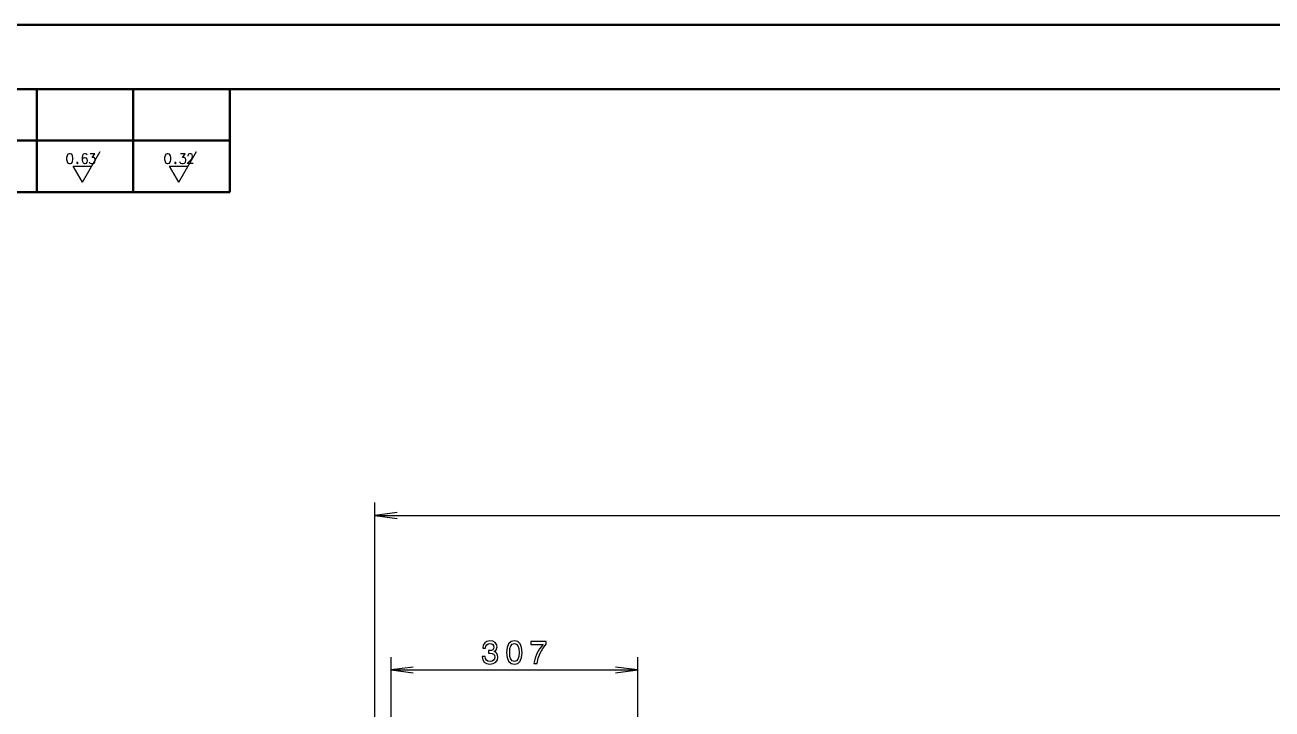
# Model space of a CAD drawing. Extents: x 0 to 1189, y 0 to 841.
# Drawn here: x 131.8 to 325.8, y 734.6 to 841 of the extents above; entities that cross this region are included whole.
import ezdxf

# ---------------------------------------------------------------- set-up
doc = ezdxf.new("R2010")
doc.units = 0

msp = doc.modelspace()

# ---------------------------------------------------------------- linework, layer by layer
at = {"color": 7, "lineweight": 50}
for p, q in [((1189, 841), (0, 841)), ((1179, 831), (30, 831)), ((133.7, 815), (133.7, 831)), ((148.7, 815), (148.7, 831)), ((163.7, 831), (163.7, 815)), ((43.7, 823), (163.7, 823)), ((163.7, 815), (43.7, 815))]:
    msp.add_line(p, q, dxfattribs=at)
at = {"color": 7, "lineweight": 25}
for p, q in [((140.78, 816.54), (143.53, 821.32)), ((155.78, 816.54), (158.53, 821.32)), ((140.78, 816.54), (139.33, 819.04)), ((139.33, 819.04), (142.22, 819.04)), ((155.78, 816.54), (154.33, 819.04)), ((154.33, 819.04), (157.22, 819.04)), ((186.29, 475.72), (186.29, 766.69)), ((186.29, 764.69), (757.54, 764.69)), ((188.79, 703.22), (188.79, 742.66)), ((227.17, 703.22), (227.17, 742.66)), ((188.79, 740.66), (227.17, 740.66))]:
    msp.add_line(p, q, dxfattribs=at)
for points in [[(138.74, 820.95), (138.52, 820.88), (138.39, 820.63), (138.33, 820.39), (138.33, 820.08), (138.39, 819.76), (138.52, 819.52), (138.74, 819.45), (138.89, 819.45), (139.11, 819.52), (139.24, 819.76), (139.3, 820.05), (139.3, 820.39), (139.24, 820.63), (139.11, 820.88), (138.89, 820.95)], [(153.97, 820.95), (153.76, 820.88), (153.63, 820.63), (153.57, 820.39), (153.57, 820.08), (153.63, 819.76), (153.76, 819.52), (153.97, 819.45), (154.13, 819.45), (154.34, 819.52), (154.48, 819.76), (154.54, 820.05), (154.54, 820.39), (154.48, 820.63), (154.34, 820.88), (154.13, 820.95)], [(202.97, 742.76), (202.97, 742.72), (203.05, 742.24), (203.29, 741.87), (203.66, 741.64), (204.16, 741.56), (204.68, 741.64), (205.08, 741.86), (205.33, 742.22), (205.42, 742.67), (205.38, 742.97), (205.27, 743.21), (205.09, 743.4), (204.85, 743.53), (205.17, 743.8), (205.29, 744.24), (205.21, 744.63), (205, 744.93), (204.64, 745.12), (204.16, 745.18), (203.71, 745.1), (203.36, 744.88), (203.13, 744.53), (203.05, 744.06), (203.05, 744.02), (203.5, 744.02), (203.54, 744.34), (203.67, 744.58), (203.89, 744.72), (204.18, 744.77), (204.45, 744.73), (204.64, 744.62), (204.75, 744.45), (204.8, 744.22), (204.75, 743.97), (204.63, 743.8), (204.42, 743.7), (204.13, 743.67), (203.94, 743.68), (203.94, 743.28), (204.18, 743.29), (204.5, 743.24), (204.74, 743.12), (204.88, 742.93), (204.93, 742.67), (204.88, 742.38), (204.73, 742.16), (204.5, 742.02), (204.19, 741.98), (203.87, 742.03), (203.64, 742.18), (203.49, 742.42), (203.44, 742.76)], [(206.77, 743.37), (206.84, 742.57), (207.08, 742.01), (207.46, 741.67), (207.98, 741.56), (208.5, 741.67), (208.88, 742.01), (209.11, 742.57), (209.19, 743.37), (209.11, 744.15), (209.01, 744.47), (208.88, 744.72), (208.5, 745.07), (207.98, 745.18), (207.46, 745.07), (207.08, 744.72), (206.84, 744.15)], [(211.02, 741.66), (211.53, 741.66), (211.69, 742.49), (211.98, 743.27), (212.4, 743.99), (212.94, 744.66), (212.94, 745.08), (210.54, 745.08), (210.54, 744.62), (212.45, 744.62), (211.9, 743.94), (211.48, 743.23), (211.19, 742.47)], [(207.25, 743.37), (207.29, 743.98), (207.42, 744.41), (207.64, 744.67), (207.98, 744.76), (208.31, 744.67), (208.54, 744.41), (208.67, 743.98), (208.71, 743.37), (208.67, 742.75), (208.54, 742.31), (208.31, 742.05), (207.98, 741.97), (207.64, 742.05), (207.42, 742.31), (207.29, 742.75)]]:
    msp.add_lwpolyline(points, close=True, dxfattribs=at)
for points in [[(141.52, 820.75), (141.47, 820.88), (141.25, 820.95), (141.14, 820.95), (140.92, 820.88), (140.79, 820.68), (140.73, 820.34), (140.73, 820), (140.79, 819.74), (140.91, 819.57), (141.12, 819.45), (141.2, 819.45), (141.41, 819.52), (141.52, 819.67), (141.58, 819.86), (141.58, 819.93), (141.52, 820.13), (141.41, 820.27), (141.2, 820.34), (141.12, 820.34), (140.91, 820.27), (140.79, 820.15), (140.73, 819.98)], [(141.83, 819.71), (141.89, 819.59), (141.95, 819.52), (142.16, 819.45), (142.38, 819.45), (142.61, 819.52), (142.72, 819.67), (142.78, 819.88), (142.78, 820.03), (142.72, 820.25), (142.67, 820.32), (142.55, 820.39), (142.28, 820.39), (142.69, 820.95), (141.97, 820.95)], [(155.91, 819.71), (155.97, 819.59), (156.03, 819.52), (156.24, 819.45), (156.45, 819.45), (156.68, 819.52), (156.8, 819.67), (156.86, 819.88), (156.86, 820.03), (156.8, 820.25), (156.74, 820.32), (156.63, 820.39), (156.36, 820.39), (156.76, 820.95), (156.05, 820.95)], [(158, 819.45), (157.07, 819.45), (157.73, 820.13), (157.86, 820.32), (157.92, 820.46), (157.92, 820.61), (157.86, 820.78), (157.81, 820.88), (157.67, 820.95), (157.44, 820.95), (157.3, 820.88), (157.25, 820.8), (157.17, 820.66), (157.17, 820.59)], [(139.98, 819.64), (139.92, 819.57)], [(139.92, 819.57), (139.92, 819.52)], [(139.92, 819.52), (139.98, 819.45)], [(139.98, 819.64), (140.02, 819.64)], [(139.98, 819.45), (140.02, 819.45)], [(140.07, 819.57), (140.02, 819.64)], [(140.02, 819.45), (140.07, 819.52)], [(140.07, 819.57), (140.07, 819.52)], [(155.21, 819.64), (155.16, 819.57)], [(155.16, 819.57), (155.16, 819.52)], [(155.16, 819.52), (155.21, 819.45)], [(155.21, 819.64), (155.25, 819.64)], [(155.21, 819.45), (155.25, 819.45)], [(155.31, 819.57), (155.25, 819.64)], [(155.25, 819.45), (155.31, 819.52)], [(155.31, 819.57), (155.31, 819.52)], [(189.76, 765.14), (186.29, 764.69), (189.76, 764.23)], [(192.26, 741.11), (188.79, 740.66), (192.26, 740.2)], [(223.7, 740.2), (227.17, 740.66), (223.7, 741.11)]]:
    msp.add_lwpolyline(points, dxfattribs=at)

doc.saveas('drawing.dxf')
